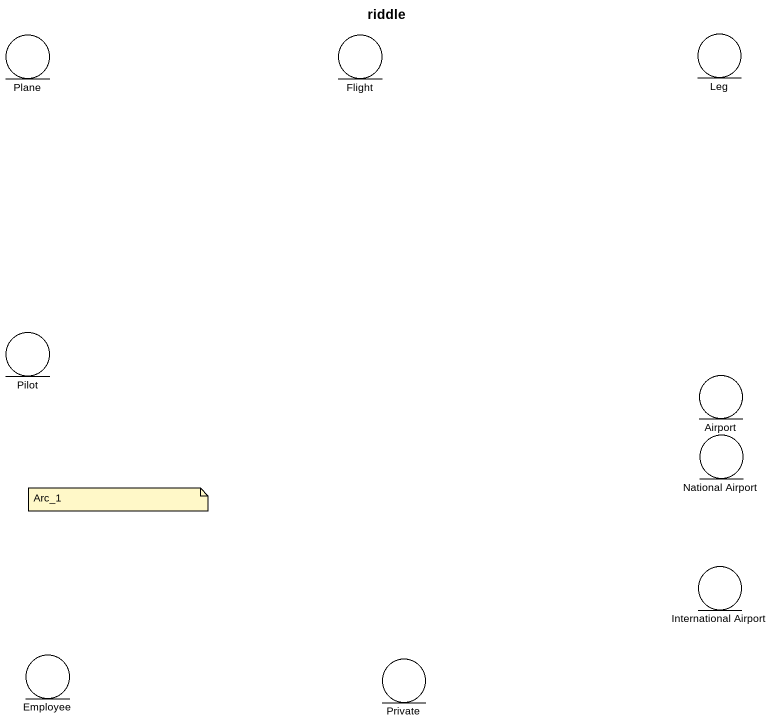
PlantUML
@startuml
title riddle
entity Plane
entity Flight
entity Leg
entity Pilot
entity Airport
entity "National Airport" as National_Airport
entity "International Airport" as International_Airport
entity Employee
entity Private
note as N1
  Arc_1
end note
@enduml
